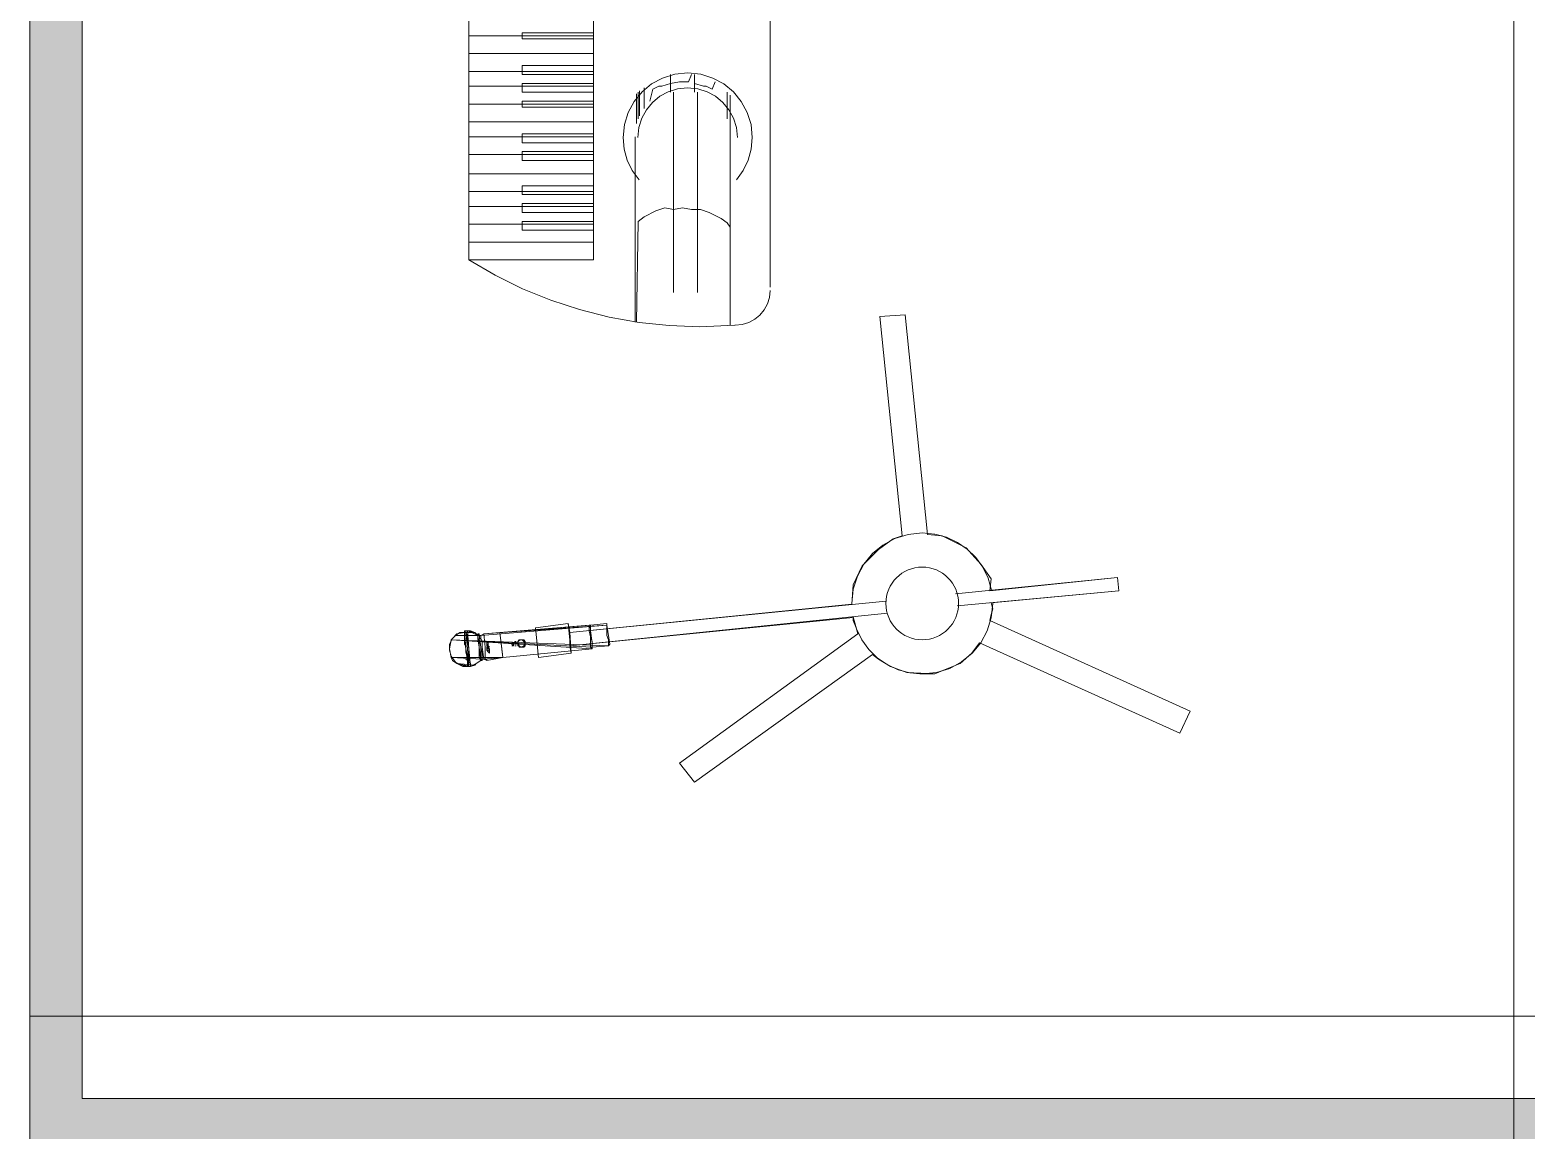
# Model space of a CAD drawing. Header units: millimetres. Extents: x 0 to 1189, y 0 to 841.
# Drawn here: x 464.35 to 484.34, y 312.58 to 327.28 of the extents above; entities that cross this region are included whole.
import ezdxf

# ---------------------------------------------------------------- set-up
doc = ezdxf.new("R2010")
doc.units = ezdxf.units.MM

msp = doc.modelspace()

# ---------------------------------------------------------------- hatches: boundary and pattern name
at = {"true_color": 0xaaaaaa}
h = msp.add_hatch(color=253, dxfattribs=at)
h.dxf.hatch_style = 2
h.paths.add_polyline_path([(465.04971, 313.004249), (464.349709, 313.004249), (464.349709, 370.204336), (465.04971, 370.204336)])
h = msp.add_hatch(color=253, dxfattribs=at)
h.dxf.hatch_style = 2
h.paths.add_polyline_path([(465.04971, 313.004249), (465.04971, 312.304248), (464.349709, 312.304248)])
h = msp.add_hatch(color=253, dxfattribs=at)
h.dxf.hatch_style = 2
h.paths.add_polyline_path([(464.349709, 313.004249), (465.04971, 313.004249), (464.349709, 312.304248)])
at = {"true_color": 0xf1d696}
h = msp.add_hatch(color=41, dxfattribs=at)
h.dxf.hatch_style = 2
h.paths.add_polyline_path([(632.001966, 313.004249), (632.001966, 312.304248), (465.04971, 312.304248), (465.04971, 313.004249)])

# ---------------------------------------------------------------- linework, layer by layer
at = {"color": 7, "lineweight": 0}
for points in [[(484.17274, 238.825136), (484.17274, 423.946418)], [(464.349709, 370.204336), (464.349709, 312.304248)], [(465.04971, 313.004249), (465.04971, 370.204336)], [(464.349709, 312.304248), (464.349709, 364.004327)], [(632.701967, 314.104251), (464.349709, 314.104251)], [(632.001966, 313.004249), (465.04971, 313.004249)]]:
    msp.add_lwpolyline(points, dxfattribs=at)
at = {"color": 8, "lineweight": 0, "true_color": 0x7f7f7f}
for points in [[(470.213718, 334.476282), (470.213718, 324.206266)], [(471.878721, 334.476282), (471.878721, 324.206266)], [(474.238725, 334.348282), (474.238725, 323.840265)], [(470.927719, 327.239271), (471.878721, 327.239271)], [(470.927719, 327.160271), (470.927719, 327.239271)], [(471.878721, 327.239271), (471.878721, 327.160271)], [(471.878721, 327.200271), (470.213718, 327.200271)], [(471.878721, 327.160271), (470.927719, 327.160271)], [(471.878721, 326.96227), (470.213718, 326.96227)], [(471.878721, 326.72427), (470.213718, 326.72427)], [(470.927719, 326.80327), (471.878721, 326.80327)], [(470.927719, 326.68427), (470.927719, 326.80327)], [(471.878721, 326.68427), (470.927719, 326.68427)], [(471.878721, 326.80327), (471.878721, 326.68427)], [(472.488722, 325.274268), (472.397222, 325.399846), (472.330472, 325.538643), (472.289597, 325.687003), (472.275722, 325.841269), (472.293237, 326.015302), (472.343472, 326.177347), (472.422956, 326.323947), (472.528222, 326.451644), (472.6558, 326.556982), (472.802222, 326.636504), (472.964019, 326.686752), (473.137723, 326.70427), (473.311756, 326.686752), (473.473801, 326.636504), (473.620401, 326.556982), (473.748099, 326.451644), (473.853437, 326.323947), (473.932958, 326.177347), (473.983207, 326.015302), (474.000724, 325.841269), (473.986709, 325.687003), (473.945599, 325.538643), (473.878802, 325.399846), (473.787724, 325.274268)], [(472.909722, 326.68427), (472.909722, 326.446269)], [(472.909722, 326.446269), (472.909722, 326.68427)], [(472.909722, 326.68427), (472.909722, 326.446269)], [(472.909722, 326.446269), (472.909722, 326.68427)], [(473.187723, 326.68427), (473.147723, 326.58527)], [(473.227723, 326.68427), (473.227723, 326.446269)], [(473.227723, 326.446269), (473.227723, 326.68427)], [(473.227723, 326.68427), (473.227723, 326.446269)], [(473.227723, 326.446269), (473.227723, 326.68427)], [(471.878721, 326.52627), (470.213718, 326.52627)], [(470.927719, 326.56527), (471.878721, 326.56527)], [(470.927719, 326.446269), (470.927719, 326.56527)], [(471.878721, 326.446269), (470.927719, 326.446269)], [(471.878721, 326.56527), (471.878721, 326.446269)], [(472.453722, 326.248269), (472.453722, 326.426269)], [(472.471722, 325.841269), (472.485243, 325.975499), (472.524019, 326.100425), (472.585365, 326.213398), (472.666597, 326.311769), (472.765033, 326.39289), (472.877988, 326.454113), (473.002779, 326.492789), (473.136723, 326.50627), (473.270996, 326.492789), (473.396036, 326.454113), (473.509169, 326.39289), (473.607724, 326.311769), (473.689028, 326.213398), (473.750411, 326.100425), (473.7892, 325.975499), (473.802724, 325.841269)], [(472.473722, 326.446269), (472.473722, 326.089269)], [(472.473722, 326.089269), (472.473722, 326.446269)], [(472.473722, 326.446269), (472.473722, 326.089269)], [(472.473722, 326.089269), (472.473722, 326.446269)], [(472.493722, 326.307269), (472.493722, 326.466269)], [(472.553722, 326.387269), (472.553722, 326.50627)], [(472.671722, 326.486269), (472.632722, 326.327269)], [(472.751722, 326.52627), (472.671722, 326.486269)], [(472.790722, 326.52627), (472.751722, 326.52627)], [(472.909722, 326.56527), (472.790722, 326.52627)], [(473.028723, 326.58527), (472.909722, 326.56527)], [(472.949723, 323.770265), (472.949723, 326.446269)], [(473.147723, 326.58527), (473.028723, 326.58527)], [(473.346723, 326.52627), (473.227723, 326.56527)], [(473.266723, 323.770265), (473.266723, 326.446269)], [(473.385723, 326.52627), (473.346723, 326.52627)], [(473.465723, 326.486269), (473.385723, 326.52627)], [(473.504723, 326.58527), (473.465723, 326.486269)], [(473.663724, 326.446269), (473.663724, 326.089269)], [(473.663724, 326.089269), (473.663724, 326.446269)], [(473.663724, 326.446269), (473.663724, 326.089269)], [(473.663724, 326.089269), (473.663724, 326.446269)], [(473.702724, 326.407269), (473.702724, 325.851269)], [(473.702724, 325.851269), (473.702724, 326.407269)], [(471.878721, 326.288269), (470.213718, 326.288269)], [(470.927719, 326.327269), (471.878721, 326.327269)], [(470.927719, 326.248269), (470.927719, 326.327269)], [(471.878721, 326.248269), (470.927719, 326.248269)], [(471.878721, 326.327269), (471.878721, 326.248269)], [(472.453722, 326.030269), (472.453722, 326.248269)], [(472.493722, 326.129269), (472.493722, 326.307269)], [(472.553722, 326.228269), (472.553722, 326.387269)], [(471.878721, 326.050269), (470.213718, 326.050269)], [(471.878721, 325.851269), (470.213718, 325.851269)], [(470.927719, 325.891269), (471.878721, 325.891269)], [(470.927719, 325.772268), (470.927719, 325.891269)], [(471.878721, 325.891269), (471.878721, 325.772268)], [(472.434722, 323.373265), (472.434722, 325.851269)], [(473.702724, 323.333265), (473.702724, 325.851269)], [(471.878721, 325.613268), (470.213718, 325.613268)], [(471.878721, 325.772268), (470.927719, 325.772268)], [(470.927719, 325.653268), (471.878721, 325.653268)], [(470.927719, 325.534268), (470.927719, 325.653268)], [(471.878721, 325.653268), (471.878721, 325.534268)], [(471.878721, 325.534268), (470.927719, 325.534268)], [(471.878721, 325.356268), (470.213718, 325.356268)], [(471.878721, 325.118267), (470.213718, 325.118267)], [(470.927719, 325.197268), (471.878721, 325.197268)], [(470.927719, 325.078267), (470.927719, 325.197268)], [(471.878721, 325.078267), (470.927719, 325.078267)], [(471.878721, 325.197268), (471.878721, 325.078267)], [(471.878721, 324.920267), (470.213718, 324.920267)], [(470.927719, 324.959267), (471.878721, 324.959267)], [(470.927719, 324.840267), (470.927719, 324.959267)], [(471.878721, 324.840267), (470.927719, 324.840267)], [(471.878721, 324.959267), (471.878721, 324.840267)], [(472.553722, 324.781267), (472.711722, 324.860267)], [(472.711722, 324.860267), (472.830722, 324.900267)], [(472.830722, 324.900267), (472.949723, 324.880267)], [(472.949723, 324.880267), (473.068723, 324.900267)], [(473.068723, 324.900267), (473.187723, 324.880267)], [(473.187723, 324.880267), (473.306723, 324.880267)], [(473.306723, 324.880267), (473.425723, 324.840267)], [(473.425723, 324.840267), (473.584724, 324.761267)], [(471.878721, 324.682267), (470.213718, 324.682267)], [(470.927719, 324.721267), (471.878721, 324.721267)], [(470.927719, 324.602267), (470.927719, 324.721267)], [(471.878721, 324.721267), (471.878721, 324.602267)], [(472.453722, 323.373265), (472.473722, 324.721267)], [(472.473722, 324.721267), (472.553722, 324.781267)], [(473.584724, 324.761267), (473.663724, 324.701267)], [(473.663724, 324.701267), (473.702724, 324.642267)], [(471.878721, 324.444266), (470.213718, 324.444266)], [(471.878721, 324.602267), (470.927719, 324.602267)], [(471.878721, 324.206266), (470.213718, 324.206266)], [(473.768724, 323.333265), (473.299723, 323.314265), (472.891496, 323.328681), (472.486784, 323.371655), (472.087042, 323.442779), (471.693721, 323.54164), (471.308275, 323.66783), (470.932157, 323.820937), (470.56682, 324.000553), (470.213718, 324.206266)], [(474.238725, 323.799265), (474.228953, 323.705455), (474.201615, 323.618031), (474.158551, 323.53888), (474.101599, 323.46989), (474.032601, 323.412946), (473.953396, 323.369937), (473.865824, 323.342747), (473.771724, 323.333265)], [(475.705727, 323.452265), (476.042727, 323.472265)], [(476.002727, 320.51826), (475.705727, 323.452265)], [(476.042727, 323.472265), (476.339728, 320.53826)], [(475.329726, 319.606259), (475.329726, 319.616259), (475.348832, 319.806033), (475.403633, 319.982822), (475.490355, 320.14283), (475.605227, 320.28226), (475.744473, 320.397315), (475.904321, 320.484198), (476.080997, 320.539112), (476.270728, 320.55826), (476.436761, 320.543559), (476.593994, 320.501026), (476.739625, 320.433016), (476.870854, 320.341885), (476.984879, 320.229988), (477.078901, 320.099682), (477.150118, 319.95332), (477.195729, 319.793259)], [(475.685727, 320.33926), (475.883727, 320.47826)], [(475.883727, 320.47826), (476.002727, 320.51826)], [(476.339728, 320.53826), (476.538728, 320.51826)], [(476.538728, 320.51826), (476.855729, 320.35926)], [(475.467726, 320.12126), (475.685727, 320.33926)], [(476.855729, 320.35926), (477.053729, 320.14126)], [(475.348726, 319.864259), (475.467726, 320.12126)], [(477.053729, 320.14126), (477.192729, 319.943259)], [(475.328726, 319.606259), (475.348726, 319.864259)], [(478.877732, 319.96326), (476.716728, 319.745259)], [(477.172729, 319.784259), (478.877732, 319.96326)], [(477.192729, 319.943259), (477.172729, 319.784259)], [(478.877732, 319.96326), (478.897732, 319.784259)], [(478.897732, 319.784259), (478.877732, 319.96326)], [(475.784727, 319.646259), (471.56172, 319.229258)], [(477.212729, 319.626259), (477.212729, 319.616259), (477.193581, 319.426485), (477.138666, 319.249696), (477.051784, 319.089688), (476.936729, 318.950258), (476.797299, 318.835203), (476.637291, 318.74832), (476.460501, 318.693406), (476.270728, 318.674258), (476.104694, 318.688918), (475.947462, 318.731351), (475.80183, 318.799238), (475.670602, 318.890258), (475.556576, 319.00209), (475.462555, 319.132415), (475.391338, 319.278911), (475.345726, 319.439259)], [(476.736728, 319.586259), (478.897732, 319.784259)], [(478.897732, 319.784259), (477.192729, 319.626259)], [(477.192729, 319.626259), (477.212729, 319.546259)], [(471.56172, 319.229258), (475.328726, 319.606259)], [(471.56172, 319.051258), (475.804727, 319.487259)], [(475.348726, 319.427259), (471.56172, 319.051258)], [(475.348726, 319.388259), (475.348726, 319.427259)], [(477.192729, 319.467259), (477.172729, 319.388259)], [(477.212729, 319.546259), (477.192729, 319.467259)], [(470.054718, 319.209258), (469.995718, 319.150258)], [(470.094718, 319.229258), (470.034718, 319.190258)], [(470.153718, 319.229258), (470.054718, 319.209258)], [(470.094718, 319.229258), (470.292719, 319.229258)], [(470.153718, 319.229258), (470.094718, 319.229258)], [(470.153718, 319.249258), (470.193718, 319.249258)], [(470.193718, 319.249258), (470.153718, 319.249258)], [(470.153718, 319.249258), (470.193718, 319.249258)], [(470.193718, 319.249258), (470.153718, 319.249258)], [(470.173718, 319.249258), (470.153718, 319.249258)], [(470.153718, 319.249258), (470.153718, 319.229258)], [(470.173718, 319.249258), (470.153718, 319.249258)], [(470.153718, 319.249258), (470.153718, 319.150258)], [(470.173718, 319.011258), (470.153718, 319.249258)], [(470.153718, 319.249258), (470.153718, 319.209258)], [(470.153718, 319.229258), (470.292719, 319.229258)], [(470.153718, 319.209258), (470.153718, 319.190258)], [(470.193718, 319.249258), (470.173718, 319.249258)], [(470.193718, 319.249258), (470.173718, 319.249258)], [(470.173718, 319.229258), (470.173718, 319.249258)], [(470.173718, 319.249258), (470.193718, 319.011258)], [(470.193718, 319.190258), (470.173718, 319.229258)], [(470.292719, 319.229258), (470.193718, 319.249258)], [(470.233718, 319.249258), (470.193718, 319.249258)], [(470.213718, 319.011258), (470.193718, 319.249258)], [(470.193718, 319.249258), (470.253718, 319.229258)], [(470.292719, 319.229258), (470.233718, 319.249258)], [(470.253718, 319.229258), (470.332719, 319.190258)], [(470.332719, 319.190258), (470.292719, 319.229258)], [(470.332719, 319.190258), (470.352719, 319.209258)], [(470.352719, 319.209258), (470.332719, 319.209258)], [(470.352719, 319.209258), (470.332719, 319.209258)], [(470.332719, 319.209258), (470.332719, 319.190258)], [(470.332719, 319.209258), (470.332719, 319.190258)], [(470.332719, 319.150258), (470.332719, 319.209258)], [(470.332719, 319.209258), (470.352719, 319.209258)], [(470.352719, 319.190258), (470.352719, 319.209258)], [(470.352719, 319.209258), (470.352719, 319.190258)], [(470.372719, 319.031258), (470.352719, 319.209258)], [(470.372719, 319.190258), (472.057721, 319.328259)], [(472.057721, 319.328259), (470.372719, 319.190258)], [(470.411719, 319.209258), (470.372719, 319.190258)], [(470.411719, 319.209258), (470.372719, 319.190258)], [(472.057721, 319.328259), (470.411719, 319.209258)], [(470.629719, 319.229258), (470.411719, 319.209258)], [(470.629719, 319.229258), (470.411719, 319.209258)], [(470.411719, 319.209258), (470.431719, 319.031258)], [(471.819721, 319.328259), (470.629719, 319.229258)], [(470.629719, 319.229258), (471.839721, 319.328259)], [(470.629719, 319.229258), (472.057721, 319.328259)], [(471.819721, 319.328259), (470.629719, 319.229258)], [(470.629719, 319.229258), (471.819721, 319.328259)], [(470.669719, 318.892258), (470.629719, 319.229258)], [(470.649719, 319.051258), (470.629719, 319.229258)], [(471.10572, 319.289258), (471.54172, 319.348259)], [(471.54172, 319.348259), (471.10572, 319.289258)], [(471.14572, 318.892258), (471.10572, 319.289258)], [(471.10572, 319.289258), (471.14572, 318.892258)], [(471.54172, 319.348259), (471.56172, 319.229258)], [(471.58172, 318.952258), (471.54172, 319.348259)], [(471.58172, 318.952258), (471.56172, 319.229258)], [(471.56172, 319.229258), (471.56172, 319.051258)], [(471.839721, 319.328259), (471.819721, 319.328259)], [(471.819721, 319.328259), (471.839721, 319.328259)], [(471.819721, 319.328259), (471.819721, 319.289258)], [(471.819721, 319.308259), (471.819721, 319.328259)], [(471.819721, 319.328259), (471.839721, 319.328259)], [(471.839721, 319.289258), (471.819721, 319.308259)], [(471.819721, 319.289258), (471.819721, 319.249258)], [(471.819721, 319.249258), (471.839721, 319.170258)], [(471.839721, 319.328259), (472.057721, 319.348259)], [(472.057721, 319.348259), (471.839721, 319.328259)], [(471.839721, 319.328259), (472.057721, 319.348259)], [(471.839721, 319.328259), (471.839721, 319.170258)], [(471.839721, 319.269258), (471.839721, 319.289258)], [(471.839721, 319.249258), (471.839721, 319.269258)], [(471.859721, 319.090258), (471.839721, 319.249258)], [(472.057721, 319.328259), (472.057721, 319.348259)], [(472.057721, 319.348259), (472.057721, 319.328259)], [(472.057721, 319.190258), (472.057721, 319.348259)], [(472.096721, 319.071258), (472.057721, 319.328259)], [(472.057721, 319.328259), (472.096721, 319.071258)], [(473.028723, 317.484256), (475.408726, 319.209258)], [(473.028723, 317.484256), (475.408726, 319.209258)], [(475.388726, 319.289258), (475.348726, 319.388259)], [(475.408726, 319.209258), (475.388726, 319.289258)], [(477.172729, 319.388259), (479.849733, 318.178257)], [(477.172729, 319.388259), (479.849733, 318.178257)], [(469.995718, 319.150258), (469.955718, 319.071258)], [(469.975718, 319.130258), (469.955718, 319.011258)], [(469.955718, 319.071258), (469.955718, 318.991258)], [(469.955718, 319.011258), (469.975718, 318.892258)], [(470.034718, 319.190258), (469.975718, 319.130258)], [(472.077721, 319.051258), (469.975718, 319.130258)], [(471.859721, 319.031258), (469.975718, 319.130258)], [(469.975718, 319.130258), (471.859721, 319.011258)], [(470.372719, 319.190258), (470.034718, 319.190258)], [(470.034718, 319.190258), (470.352719, 319.190258)], [(470.153718, 319.190258), (470.153718, 319.130258)], [(470.153718, 319.150258), (470.153718, 319.071258)], [(470.153718, 319.150258), (470.153718, 319.130258)], [(470.153718, 319.130258), (470.173718, 319.011258)], [(470.153718, 319.071258), (470.173718, 319.051258)], [(470.173718, 319.051258), (470.173718, 318.971258)], [(470.213718, 318.773258), (470.173718, 319.011258)], [(470.173718, 319.011258), (470.193718, 318.892258)], [(470.193718, 319.130258), (470.193718, 319.190258)], [(470.213718, 319.011258), (470.193718, 319.130258)], [(470.193718, 319.011258), (470.213718, 318.773258)], [(470.233718, 318.773258), (470.213718, 319.011258)], [(470.213718, 318.892258), (470.213718, 319.011258)], [(470.352719, 319.190258), (470.332719, 319.190258)], [(470.332719, 319.190258), (470.332719, 319.170258)], [(470.332719, 319.170258), (470.352719, 319.110258)], [(470.352719, 319.031258), (470.332719, 319.150258)], [(470.372719, 319.190258), (470.352719, 319.190258)], [(470.372719, 319.031258), (470.352719, 319.190258)], [(470.352719, 319.190258), (470.372719, 319.190258)], [(470.352719, 319.110258), (470.352719, 319.031258)], [(470.352719, 319.031258), (470.372719, 318.852258)], [(470.352719, 318.892258), (470.352719, 319.031258)], [(470.372719, 319.190258), (470.372719, 319.150258)], [(470.372719, 319.190258), (470.372719, 319.170258)], [(470.372719, 319.170258), (470.372719, 319.150258)], [(470.372719, 319.150258), (470.391719, 319.110258)], [(470.372719, 319.150258), (470.391719, 319.110258)], [(470.391719, 318.952258), (470.372719, 319.031258)], [(470.372719, 318.852258), (470.372719, 319.031258)], [(470.391719, 319.110258), (470.391719, 319.031258)], [(470.391719, 319.110258), (470.391719, 319.031258)], [(470.391719, 319.031258), (470.411719, 318.872258)], [(470.391719, 319.031258), (470.411719, 318.872258)], [(470.431719, 319.031258), (470.431719, 318.872258)], [(470.451719, 319.110258), (470.451719, 319.090258)], [(470.471719, 319.110258), (470.451719, 319.110258)], [(470.451719, 319.110258), (470.451719, 319.090258)], [(470.471719, 319.110258), (470.451719, 319.110258)], [(470.451719, 319.090258), (470.471719, 319.090258)], [(470.471719, 319.090258), (470.451719, 319.090258)], [(470.451719, 319.090258), (470.451719, 319.071258)], [(470.451719, 319.090258), (470.471719, 319.090258)], [(470.471719, 319.090258), (470.451719, 319.090258)], [(470.451719, 319.090258), (470.451719, 319.071258)], [(470.451719, 319.071258), (470.451719, 319.051258)], [(470.451719, 319.051258), (470.451719, 319.071258)], [(470.451719, 319.071258), (470.471719, 319.051258)], [(470.451719, 319.071258), (470.471719, 319.051258)], [(470.451719, 319.051258), (470.451719, 319.071258)], [(470.451719, 319.071258), (470.451719, 319.051258)], [(470.471719, 319.051258), (470.451719, 319.051258)], [(470.451719, 319.051258), (470.471719, 319.031258)], [(470.471719, 319.051258), (470.451719, 319.051258)], [(470.451719, 319.051258), (470.471719, 319.031258)], [(470.471719, 319.031258), (470.451719, 319.031258)], [(470.451719, 319.031258), (470.471719, 319.031258)], [(470.471719, 319.031258), (470.451719, 319.031258)], [(470.451719, 319.031258), (470.471719, 319.031258)], [(470.490719, 319.011258), (470.451719, 319.031258)], [(470.451719, 319.031258), (470.451719, 319.011258)], [(470.451719, 319.031258), (470.451719, 319.011258)], [(470.490719, 319.011258), (470.451719, 319.031258)], [(470.451719, 319.011258), (470.471719, 319.011258)], [(470.471719, 319.011258), (470.451719, 319.011258)], [(470.451719, 319.011258), (470.451719, 318.991258)], [(470.451719, 319.011258), (470.471719, 319.011258)], [(470.471719, 319.011258), (470.451719, 319.011258)], [(470.451719, 319.011258), (470.451719, 318.991258)], [(470.471719, 319.090258), (470.471719, 319.110258)], [(470.471719, 319.090258), (470.471719, 319.110258)], [(470.471719, 319.071258), (470.471719, 319.090258)], [(470.471719, 319.071258), (470.471719, 319.090258)], [(470.471719, 319.090258), (470.471719, 319.071258)], [(470.471719, 319.071258), (470.471719, 319.090258)], [(470.471719, 319.071258), (470.471719, 319.090258)], [(470.471719, 319.090258), (470.471719, 319.071258)], [(470.471719, 319.051258), (470.471719, 319.071258)], [(470.471719, 319.051258), (470.471719, 319.071258)], [(470.490719, 319.031258), (470.471719, 319.051258)], [(470.490719, 319.031258), (470.471719, 319.051258)], [(470.471719, 319.031258), (470.490719, 319.031258)], [(470.471719, 319.031258), (470.490719, 319.031258)], [(470.490719, 319.011258), (470.471719, 319.011258)], [(470.471719, 319.011258), (470.490719, 319.011258)], [(470.471719, 319.011258), (470.490719, 319.011258)], [(470.490719, 319.011258), (470.471719, 319.011258)], [(470.490719, 318.991258), (470.490719, 319.011258)], [(470.490719, 318.991258), (470.490719, 319.011258)], [(470.669719, 318.892258), (470.649719, 319.051258)], [(470.669719, 318.892258), (471.859721, 319.011258)], [(471.859721, 319.011258), (470.669719, 318.892258)], [(470.808719, 319.090258), (470.788719, 319.071258)], [(470.788719, 319.071258), (470.788719, 319.090258)], [(470.788719, 319.090258), (470.808719, 319.090258)], [(470.788719, 319.071258), (470.808719, 319.090258)], [(470.788719, 319.071258), (470.808719, 319.051258)], [(470.808719, 319.051258), (470.788719, 319.071258)], [(470.808719, 319.051258), (470.788719, 319.051258)], [(470.808719, 319.071258), (470.808719, 319.090258)], [(470.808719, 319.090258), (470.808719, 319.071258)], [(470.808719, 319.090258), (470.808719, 319.071258)], [(470.808719, 319.090258), (470.808719, 319.071258)], [(470.808719, 319.051258), (470.808719, 319.071258)], [(470.808719, 319.071258), (470.808719, 319.051258)], [(470.808719, 319.071258), (470.808719, 319.051258)], [(470.828719, 319.090258), (470.828719, 319.110258)], [(470.828719, 319.110258), (470.847719, 319.110258)], [(470.847719, 319.110258), (470.828719, 319.110258)], [(470.828719, 319.110258), (470.828719, 319.090258)], [(470.847719, 319.090258), (470.828719, 319.090258)], [(470.828719, 319.090258), (470.847719, 319.090258)], [(470.828719, 319.071258), (470.828719, 319.090258)], [(470.828719, 319.090258), (470.828719, 319.071258)], [(470.828719, 319.071258), (470.828719, 319.090258)], [(470.828719, 319.090258), (470.847719, 319.090258)], [(470.847719, 319.071258), (470.828719, 319.071258)], [(470.847719, 319.071258), (470.828719, 319.071258)], [(470.828719, 319.071258), (470.847719, 319.071258)], [(470.847719, 319.071258), (470.828719, 319.071258)], [(470.828719, 319.071258), (470.847719, 319.071258)], [(470.847719, 319.051258), (470.828719, 319.051258)], [(470.828719, 319.051258), (470.847719, 319.051258)], [(470.847719, 319.051258), (470.828719, 319.051258)], [(470.828719, 319.051258), (470.847719, 319.051258)], [(470.847719, 319.071258), (470.847719, 319.090258)], [(470.847719, 319.090258), (470.847719, 319.071258)], [(470.847719, 319.090258), (470.847719, 319.071258)], [(470.867719, 319.110258), (470.887719, 319.130258)], [(470.867719, 319.110258), (470.907719, 319.130258)], [(470.887719, 319.130258), (470.867719, 319.090258)], [(470.867719, 319.090258), (470.867719, 319.110258)], [(470.867719, 319.071258), (470.867719, 319.110258)], [(470.867719, 319.071258), (470.867719, 319.090258)], [(470.867719, 319.090258), (470.867719, 319.051258)], [(470.887719, 319.051258), (470.867719, 319.071258)], [(470.887719, 319.031258), (470.867719, 319.071258)], [(470.867719, 319.051258), (470.907719, 319.031258)], [(470.887719, 319.051258), (470.867719, 319.051258)], [(470.867719, 319.051258), (470.887719, 319.051258)], [(470.887719, 319.130258), (470.907719, 319.130258)], [(470.887719, 319.130258), (470.927719, 319.130258)], [(470.927719, 319.130258), (470.887719, 319.130258)], [(470.907719, 319.031258), (470.887719, 319.051258)], [(470.887719, 319.051258), (470.887719, 319.031258)], [(470.927719, 319.031258), (470.887719, 319.031258)], [(470.887719, 319.031258), (470.927719, 319.031258)], [(470.907719, 319.130258), (470.94772, 319.130258)], [(470.907719, 319.130258), (470.94772, 319.130258)], [(470.907719, 319.130258), (470.927719, 319.130258)], [(470.907719, 319.031258), (470.94772, 319.051258)], [(470.927719, 319.130258), (470.96672, 319.110258)], [(470.94772, 319.110258), (470.927719, 319.130258)], [(470.96672, 319.051258), (470.927719, 319.031258)], [(470.94772, 319.051258), (470.927719, 319.031258)], [(470.927719, 319.031258), (470.94772, 319.031258)], [(470.94772, 319.130258), (470.96672, 319.110258)], [(470.94772, 319.130258), (470.96672, 319.090258)], [(470.96672, 319.071258), (470.94772, 319.110258)], [(470.96672, 319.090258), (470.94772, 319.051258)], [(470.96672, 319.071258), (470.94772, 319.051258)], [(470.94772, 319.051258), (470.96672, 319.071258)], [(470.94772, 319.031258), (470.96672, 319.051258)], [(470.96672, 319.110258), (470.96672, 319.090258)], [(470.96672, 319.110258), (470.96672, 319.071258)], [(470.96672, 319.090258), (470.96672, 319.051258)], [(470.96672, 319.051258), (470.96672, 319.071258)], [(471.56172, 319.051258), (471.58172, 318.952258)], [(471.839721, 319.170258), (471.859721, 319.110258)], [(471.839721, 319.170258), (471.839721, 319.090258)], [(471.839721, 319.090258), (471.839721, 319.051258)], [(471.839721, 319.051258), (471.839721, 319.031258)], [(471.839721, 319.031258), (471.859721, 319.011258)], [(471.859721, 319.110258), (471.859721, 319.031258)], [(471.859721, 319.071258), (471.859721, 319.090258)], [(471.859721, 319.051258), (471.859721, 319.071258)], [(471.859721, 319.031258), (472.077721, 319.051258)], [(471.859721, 319.031258), (472.077721, 319.051258)], [(471.859721, 319.031258), (471.859721, 319.051258)], [(471.859721, 319.011258), (471.859721, 319.031258)], [(471.859721, 319.011258), (471.859721, 319.031258)], [(472.077721, 319.130258), (472.057721, 319.190258)], [(472.077721, 319.090258), (472.077721, 319.130258)], [(472.077721, 319.051258), (472.077721, 319.090258)], [(472.077721, 319.051258), (472.096721, 319.071258)], [(472.096721, 319.071258), (472.077721, 319.051258)], [(477.033729, 319.090258), (476.934729, 318.952258)], [(479.710733, 317.881256), (477.033729, 319.090258)], [(479.710733, 317.881256), (477.033729, 319.090258)], [(469.955718, 318.991258), (469.975718, 318.912258)], [(469.975718, 318.912258), (470.034718, 318.833258)], [(470.669719, 318.892258), (469.975718, 318.892258)], [(469.975718, 318.892258), (470.669719, 318.892258)], [(469.975718, 318.892258), (470.391719, 318.872258)], [(470.391719, 318.872258), (469.975718, 318.892258)], [(469.975718, 318.892258), (469.995718, 318.852258)], [(469.995718, 318.852258), (470.054718, 318.813258)], [(470.034718, 318.833258), (470.114718, 318.793258)], [(470.292719, 318.793258), (470.054718, 318.813258)], [(470.054718, 318.813258), (470.233718, 318.773258)], [(470.054718, 318.813258), (470.193718, 318.773258)], [(470.054718, 318.813258), (470.134718, 318.773258)], [(470.173718, 318.971258), (470.193718, 318.872258)], [(470.193718, 318.852258), (470.173718, 318.872258)], [(470.193718, 318.892258), (470.193718, 318.833258)], [(470.193718, 318.773258), (470.193718, 318.852258)], [(470.193718, 318.833258), (470.193718, 318.793258)], [(470.213718, 318.833258), (470.213718, 318.892258)], [(470.233718, 318.813258), (470.213718, 318.833258)], [(470.312719, 318.813258), (470.233718, 318.773258)], [(470.233718, 318.773258), (470.233718, 318.813258)], [(470.292719, 318.793258), (470.312719, 318.813258)], [(470.312719, 318.813258), (470.372719, 318.852258)], [(470.372719, 318.852258), (470.312719, 318.813258)], [(470.372719, 318.852258), (470.352719, 318.892258)], [(470.391719, 318.872258), (470.372719, 318.852258)], [(470.391719, 318.852258), (470.372719, 318.852258)], [(470.372719, 318.852258), (470.391719, 318.852258)], [(470.372719, 318.852258), (470.391719, 318.852258)], [(470.391719, 318.872258), (470.391719, 318.952258)], [(470.391719, 318.852258), (470.391719, 318.872258)], [(470.391719, 318.872258), (470.411719, 318.872258)], [(470.411719, 318.872258), (470.391719, 318.872258)], [(470.411719, 318.872258), (470.669719, 318.892258)], [(470.669719, 318.892258), (470.411719, 318.872258)], [(470.411719, 318.872258), (470.451719, 318.852258)], [(470.411719, 318.872258), (470.451719, 318.852258)], [(470.431719, 318.872258), (470.451719, 318.872258)], [(470.451719, 318.991258), (470.490719, 318.991258)], [(470.451719, 318.991258), (470.490719, 318.991258)], [(470.471719, 318.991258), (470.451719, 318.991258)], [(470.451719, 318.991258), (470.471719, 318.971258)], [(470.471719, 318.991258), (470.451719, 318.991258)], [(470.451719, 318.991258), (470.471719, 318.971258)], [(470.451719, 318.852258), (470.669719, 318.892258)], [(470.451719, 318.852258), (470.669719, 318.892258)], [(470.451719, 318.872258), (470.451719, 318.852258)], [(470.490719, 318.991258), (470.471719, 318.991258)], [(470.471719, 318.971258), (470.471719, 318.991258)], [(470.471719, 318.991258), (470.471719, 318.971258)], [(470.490719, 318.991258), (470.471719, 318.991258)], [(470.471719, 318.971258), (470.471719, 318.991258)], [(470.471719, 318.991258), (470.471719, 318.971258)], [(470.471719, 318.971258), (470.490719, 318.952258)], [(470.471719, 318.971258), (470.490719, 318.952258)], [(470.490719, 318.971258), (470.490719, 318.991258)], [(470.490719, 318.971258), (470.490719, 318.991258)], [(470.490719, 318.952258), (470.490719, 318.971258)], [(470.490719, 318.952258), (470.490719, 318.971258)], [(471.58172, 318.952258), (471.14572, 318.892258)], [(471.14572, 318.892258), (471.58172, 318.952258)], [(475.606727, 318.932258), (473.227723, 317.227255)], [(475.606727, 318.932258), (473.227723, 317.227255)], [(475.685727, 318.872258), (475.606727, 318.932258)], [(475.844727, 318.773258), (475.685727, 318.872258)], [(476.776728, 318.813258), (476.577728, 318.733258)], [(476.934729, 318.952258), (476.776728, 318.813258)], [(470.114718, 318.793258), (470.193718, 318.773258)], [(470.134718, 318.773258), (470.193718, 318.773258)], [(470.193718, 318.793258), (470.193718, 318.773258)], [(470.193718, 318.773258), (470.233718, 318.773258)], [(470.233718, 318.773258), (470.193718, 318.773258)], [(470.193718, 318.773258), (470.233718, 318.773258)], [(470.193718, 318.773258), (470.213718, 318.773258)], [(470.213718, 318.773258), (470.233718, 318.773258)], [(470.233718, 318.773258), (470.292719, 318.793258)], [(476.062727, 318.694258), (475.844727, 318.773258)], [(476.062727, 318.694258), (476.439728, 318.674258)], [(476.240728, 318.674258), (476.062727, 318.694258)], [(476.439728, 318.674258), (476.240728, 318.674258)], [(476.577728, 318.733258), (476.439728, 318.674258)], [(479.849733, 318.178257), (479.710733, 317.881256)], [(479.849733, 318.178257), (479.710733, 317.881256)], [(473.227723, 317.227255), (473.028723, 317.484256)], [(473.227723, 317.227255), (473.028723, 317.484256)]]:
    msp.add_lwpolyline(points, dxfattribs=at)
msp.add_circle((476.270728, 319.616259), 0.486001, dxfattribs=at)

doc.saveas('drawing.dxf')
